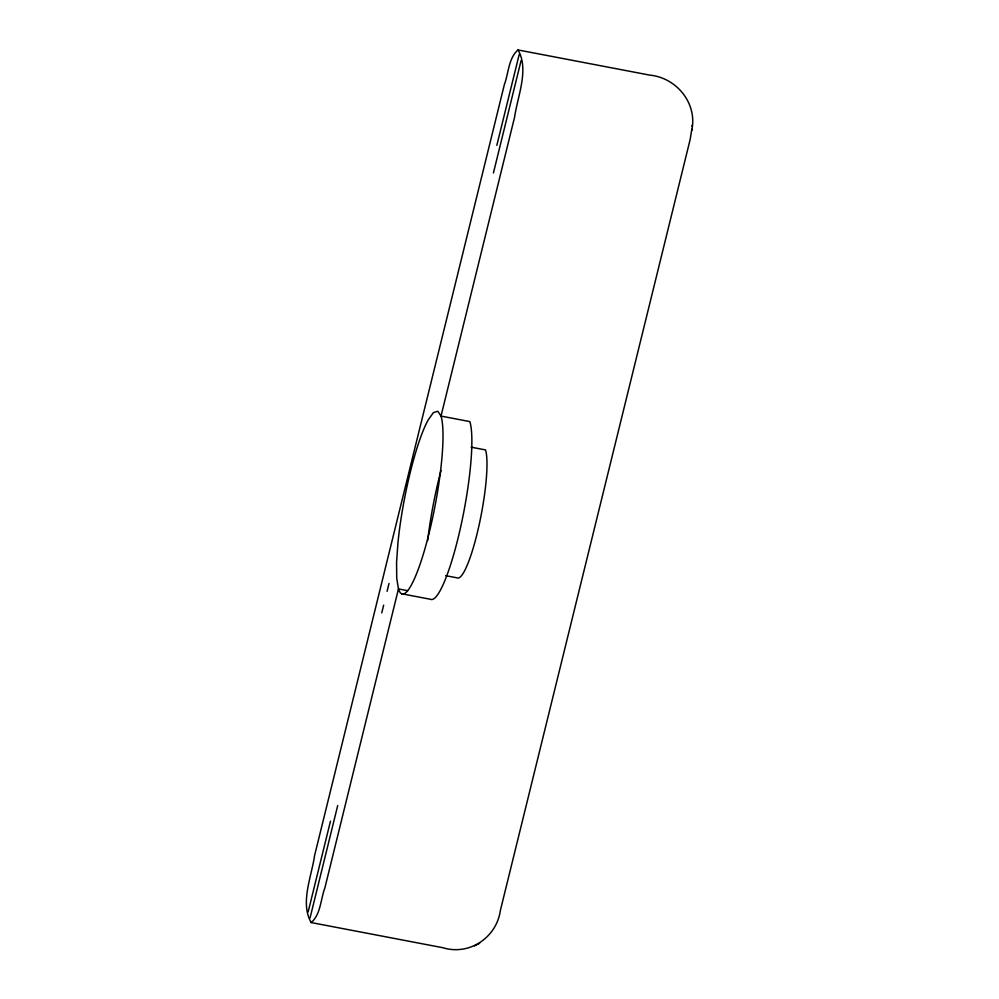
<?xml version="1.0" encoding="UTF-8"?>
<svg xmlns="http://www.w3.org/2000/svg" width="999" height="999" viewBox="0 0 999 999"><rect width="100%" height="100%" fill="white"/><g stroke="black" fill="none" stroke-linecap="round" stroke-linejoin="round"><path stroke-width="1.5" d="M691.683 130.657C697.814 103.596 676.673 77.635 649.65 75.1L518.019 49.95C508.553 57.905 508.566 73.427 504.37 84.565L314.61 855.456C311.638 876.298 299.875 903.196 311.201 922.564L442.832 947.714C469.343 955.906 496.59 937.537 500.374 910.464L690.134 139.56L691.82 129.333M692.095 126.461L692.232 125.137M308.154 911.912L330.482 821.166M381.755 612.887L383.666 605.107M387.075 591.283L388.986 583.503M496.84 145.33L519.18 54.583M310.052 917.931L337.699 805.581M493.419 172.952L521.078 60.602M479.595 943.306L474.488 945.853M311.201 922.564C320.679 914.609 320.667 899.088 324.862 887.949L398.464 588.923A93.119 15.672 -79.2 0 0 429.22 532.579A93.119 15.672 -79.2 0 0 441.009 416.084L514.61 117.058C517.594 96.216 529.345 69.331 518.019 49.95M471.116 447.165L485.539 449.925A67.045 11.289 -79.2 0 1 478.996 525.499A67.045 11.289 -79.2 0 1 457.192 577.859L445.654 575.661M407.567 590.671L398.464 588.923L396.728 578.196L396.566 562.312L397.989 542.345A93.119 15.672 -79.2 0 1 428.072 420.117L433.416 412.612L437.824 411.238L441.009 416.084L469.855 421.59A93.119 15.672 -79.2 0 1 460.764 526.56A93.119 15.672 -79.2 0 1 430.494 599.275L401.648 593.768M427.647 540.546A93.119 15.672 -79.2 0 1 440.984 470.529"/></g></svg>
